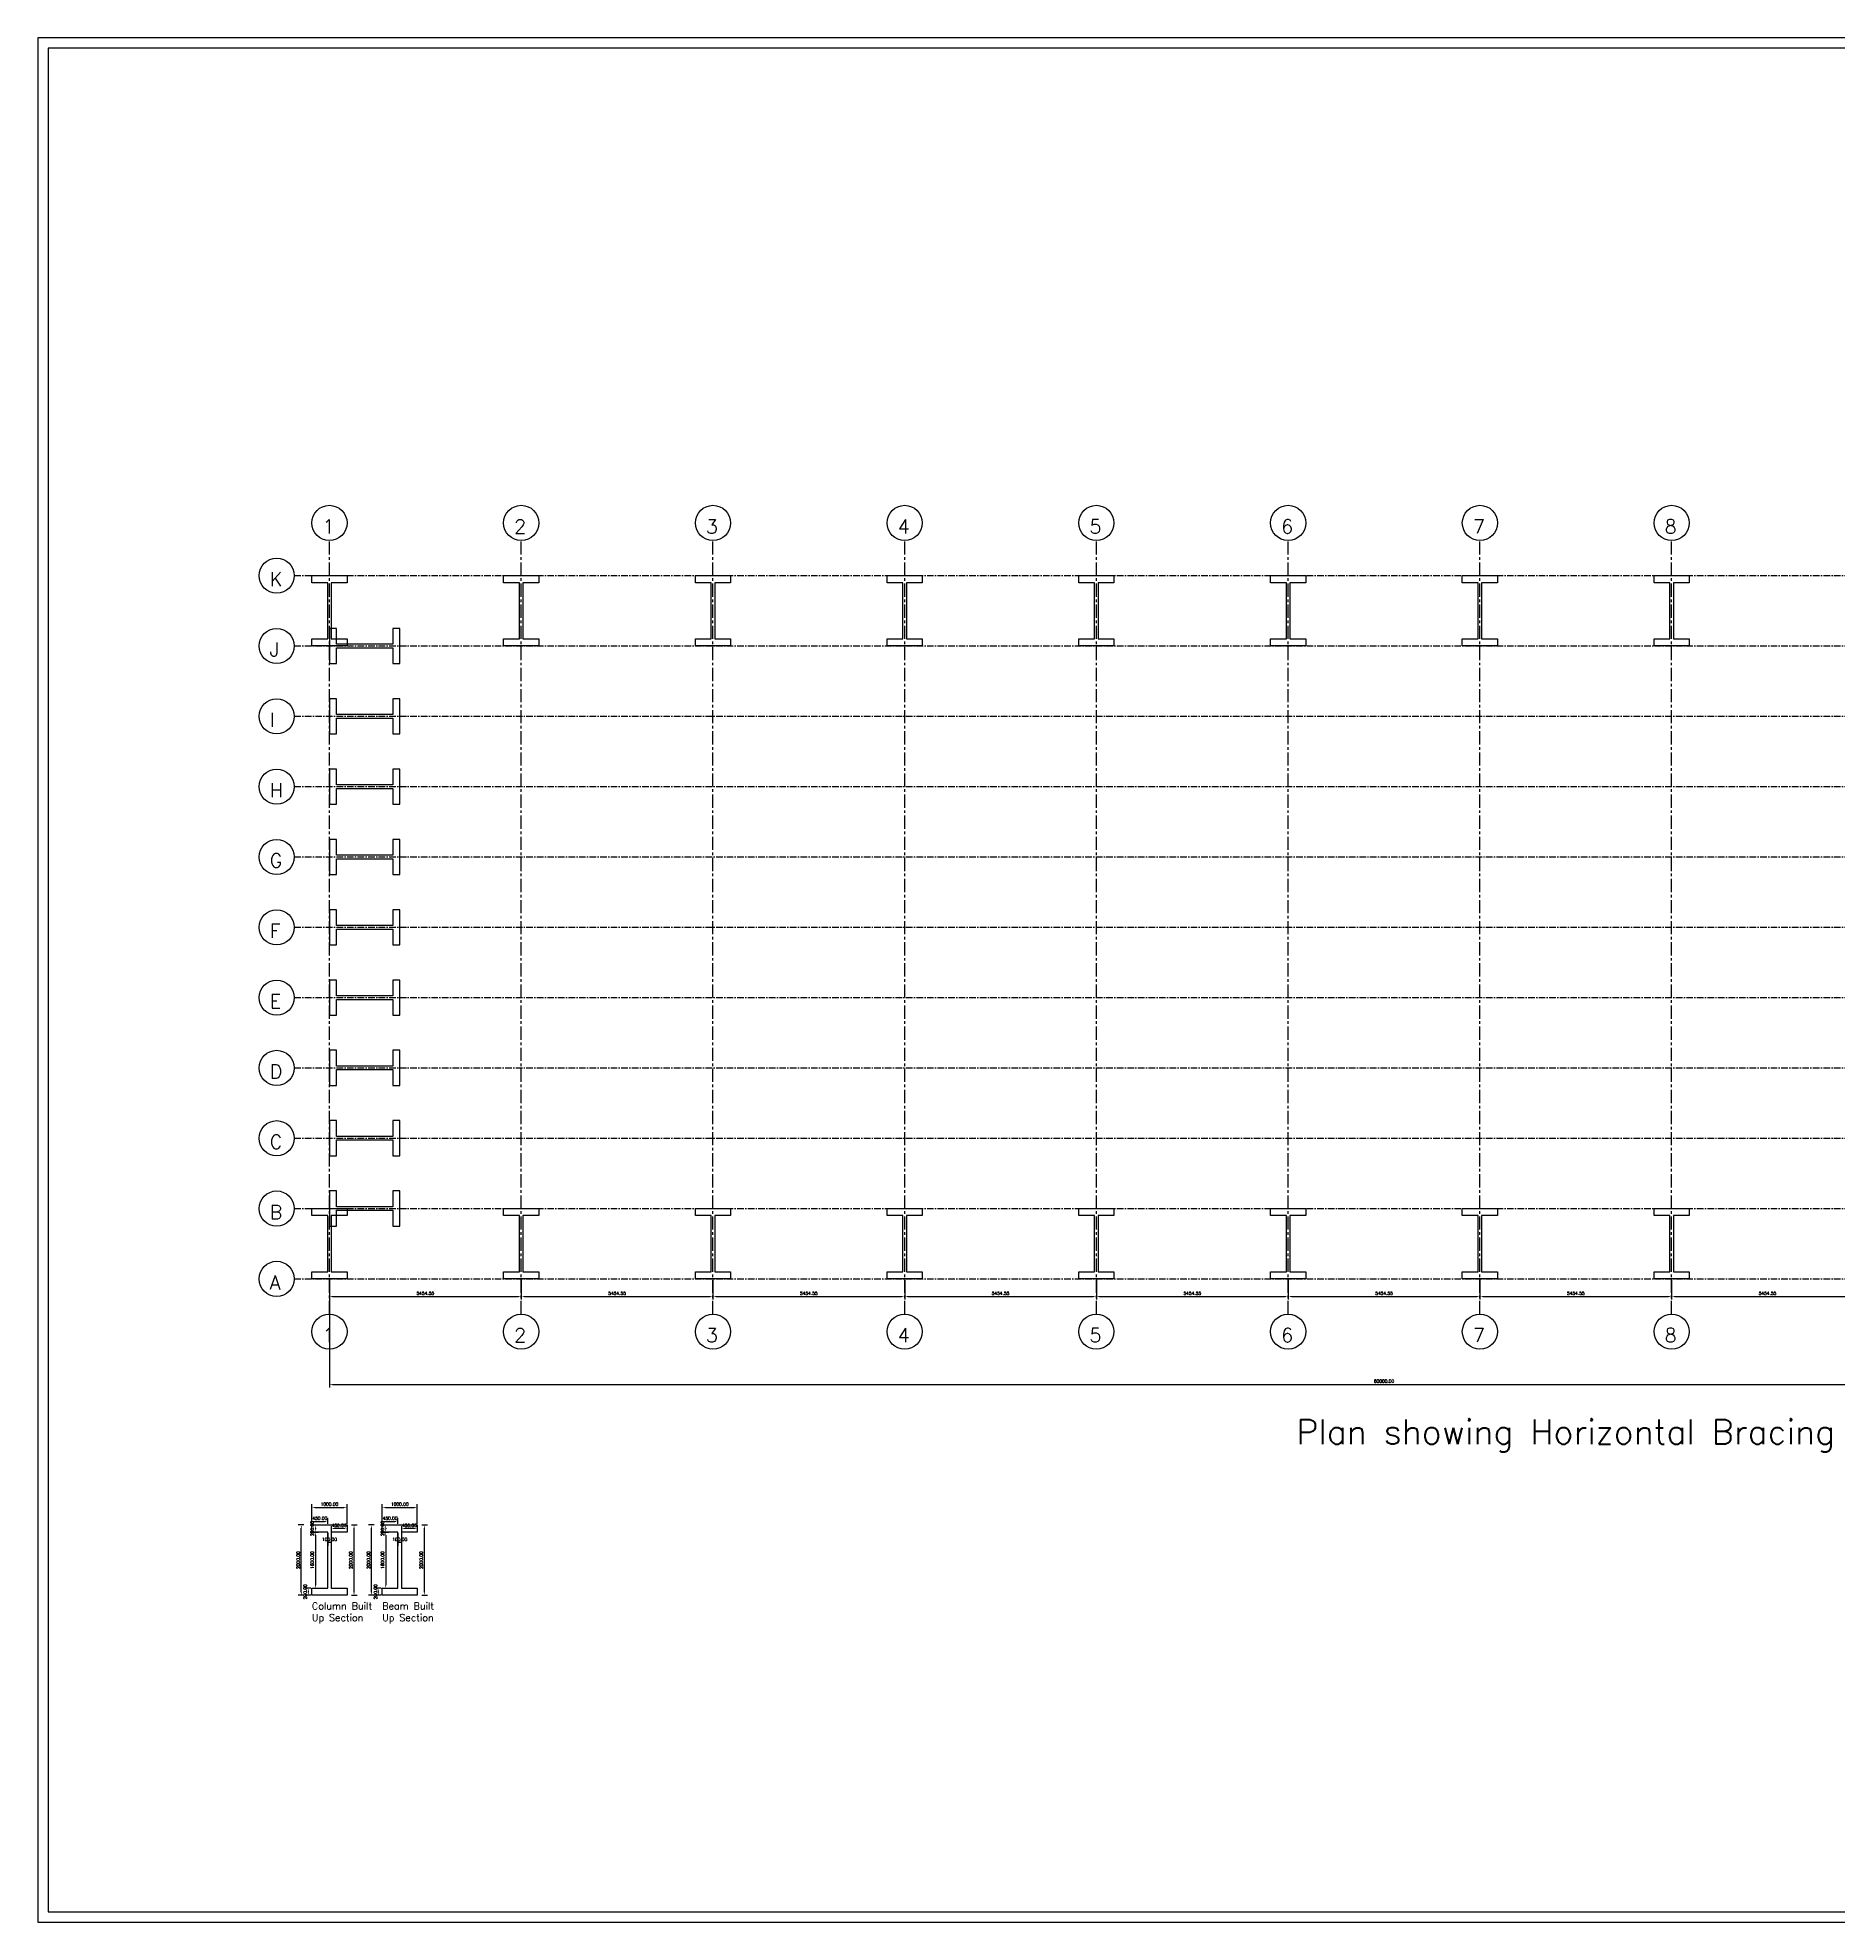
# Model space of a CAD drawing. Extents: x -8300 to 75300, y -18300 to 35300.
# Drawn here: x -8300 to 42923, y -18300 to 35300 of the extents above; entities that cross this region are included whole.
import ezdxf

# ---------------------------------------------------------------- set-up
doc = ezdxf.new("R2010")
doc.units = 0
doc.linetypes.add('Center', pattern=[2, 1.25, -0.25, 0.25, -0.25])
for name, color, linetype in [('Border', 3, 'Continuous'), ('Columns', 5, 'Continuous'), ('Dimensions', 6, 'Continuous'), ('Grids', 1, 'Continuous'), ('Text', 2, 'Continuous')]:
    doc.layers.add(name, color=color, linetype=linetype)
doc.styles.get("Standard").update_dxf_attribs({"font": 'simplex.shx'})
doc.dimstyles.new('karim', dxfattribs={"dimscale": 500, "dimtxt": 0.18, "dimasz": 0.18, "dimexe": 0.18, "dimexo": 0.0625, "dimgap": 0.09, "dimtad": 1, "dimzin": 0, "dimdsep": 46, "dimtxsty": 'Standard', "dimcen": 0.09, "dimadec": 0, "dimazin": 0, "dimtfac": 1, "dimtdec": 4, "dimtofl": 0, "dimtmove": 0, "dimatfit": 3, "dimfxl": 1, "dimtolj": 1, "dimtzin": 0, "dimarcsym": 0})
doc.dimstyles.new('karim2', dxfattribs={"dimscale": 500, "dimtxt": 0.18, "dimasz": 0.18, "dimexe": 0.18, "dimexo": 0.0625, "dimgap": 0.09, "dimtad": 1, "dimzin": 0, "dimdsep": 46, "dimtxsty": 'Standard', "dimcen": 0.09, "dimadec": 0, "dimazin": 0, "dimtfac": 1, "dimtdec": 4, "dimtofl": 0, "dimtmove": 0, "dimatfit": 3, "dimfxl": 1, "dimtolj": 1, "dimtzin": 0, "dimarcsym": 0})

# ---------------------------------------------------------------- blocks, each defined once
blk = doc.blocks.new('Vertical Down I Column')
blk.add_polyline3d([(-500, 0, 0), (-500, 200, 0), (-50, 200, 0), (-50, 1800, 0), (-500, 1800, 0), (-500, 2000, 0), (500, 2000, 0), (500, 1800, 0), (50, 1800, 0), (50, 200, 0), (500, 200, 0), (500, 0, 0), (-500, 0, 0)], close=True)
blk = doc.blocks.new('*D1')
at = {"color": 0, "linetype": 'ByBlock', "lineweight": -2}
for p, q in [((0, -31), (0, -590)), ((90, -500), (5365, -500)), ((5455, -31), (5455, -590))]:
    blk.add_line(p, q, dxfattribs=at)
at = {"color": 0}
for points in [[(0, -500), (90, -485), (90, -515)], [(5455, -500), (5365, -515), (5365, -485)]]:
    blk.add_solid(points, dxfattribs=at)
at = {"layer": 'Defpoints'}
for p in [(0, 0), (5455, 0), (5455, -500)]:
    blk.add_point(p, dxfattribs=at)
at = {"color": 0, "insert": (2727, -455), "char_height": 90, "attachment_point": 8}
blk.add_mtext('5454.55', dxfattribs=at)
blk = doc.blocks.new('*D2')
at = {"color": 0, "linetype": 'ByBlock', "lineweight": -2}
for p, q in [((5455, -31), (5455, -590)), ((5545, -500), (10819, -500)), ((10909, -31), (10909, -590))]:
    blk.add_line(p, q, dxfattribs=at)
at = {"color": 0}
for points in [[(5455, -500), (5545, -485), (5545, -515)], [(10909, -500), (10819, -515), (10819, -485)]]:
    blk.add_solid(points, dxfattribs=at)
at = {"layer": 'Defpoints'}
for p in [(5455, 0), (10909, 0), (10909, -500)]:
    blk.add_point(p, dxfattribs=at)
at = {"color": 0, "insert": (8182, -455), "char_height": 90, "attachment_point": 8}
blk.add_mtext('5454.55', dxfattribs=at)
blk = doc.blocks.new('*D3')
at = {"color": 0, "linetype": 'ByBlock', "lineweight": -2}
for p, q in [((10909, -31), (10909, -590)), ((10999, -500), (16274, -500)), ((16364, -31), (16364, -590))]:
    blk.add_line(p, q, dxfattribs=at)
at = {"color": 0}
for points in [[(10909, -500), (10999, -485), (10999, -515)], [(16364, -500), (16274, -515), (16274, -485)]]:
    blk.add_solid(points, dxfattribs=at)
at = {"layer": 'Defpoints'}
for p in [(10909, 0), (16364, 0), (16364, -500)]:
    blk.add_point(p, dxfattribs=at)
at = {"color": 0, "insert": (13636, -455), "char_height": 90, "attachment_point": 8}
blk.add_mtext('5454.55', dxfattribs=at)
blk = doc.blocks.new('*D4')
at = {"color": 0, "linetype": 'ByBlock', "lineweight": -2}
for p, q in [((16364, -31), (16364, -590)), ((16454, -500), (21728, -500)), ((21818, -31), (21818, -590))]:
    blk.add_line(p, q, dxfattribs=at)
at = {"color": 0}
for points in [[(16364, -500), (16454, -485), (16454, -515)], [(21818, -500), (21728, -515), (21728, -485)]]:
    blk.add_solid(points, dxfattribs=at)
at = {"layer": 'Defpoints'}
for p in [(16364, 0), (21818, 0), (21818, -500)]:
    blk.add_point(p, dxfattribs=at)
at = {"color": 0, "insert": (19091, -455), "char_height": 90, "attachment_point": 8}
blk.add_mtext('5454.55', dxfattribs=at)
blk = doc.blocks.new('*D5')
at = {"color": 0, "linetype": 'ByBlock', "lineweight": -2}
for p, q in [((21818, -31), (21818, -590)), ((21908, -500), (27183, -500)), ((27273, -31), (27273, -590))]:
    blk.add_line(p, q, dxfattribs=at)
at = {"color": 0}
for points in [[(21818, -500), (21908, -485), (21908, -515)], [(27273, -500), (27183, -515), (27183, -485)]]:
    blk.add_solid(points, dxfattribs=at)
at = {"layer": 'Defpoints'}
for p in [(21818, 0), (27273, 0), (27273, -500)]:
    blk.add_point(p, dxfattribs=at)
at = {"color": 0, "insert": (24545, -455), "char_height": 90, "attachment_point": 8}
blk.add_mtext('5454.55', dxfattribs=at)
blk = doc.blocks.new('*D6')
at = {"color": 0, "linetype": 'ByBlock', "lineweight": -2}
for p, q in [((27273, -31), (27273, -590)), ((27363, -500), (32637, -500)), ((32727, -31), (32727, -590))]:
    blk.add_line(p, q, dxfattribs=at)
at = {"color": 0}
for points in [[(27273, -500), (27363, -485), (27363, -515)], [(32727, -500), (32637, -515), (32637, -485)]]:
    blk.add_solid(points, dxfattribs=at)
at = {"layer": 'Defpoints'}
for p in [(27273, 0), (32727, 0), (32727, -500)]:
    blk.add_point(p, dxfattribs=at)
at = {"color": 0, "insert": (30000, -455), "char_height": 90, "attachment_point": 8}
blk.add_mtext('5454.55', dxfattribs=at)
blk = doc.blocks.new('*D7')
at = {"color": 0, "linetype": 'ByBlock', "lineweight": -2}
for p, q in [((32727, -31), (32727, -590)), ((32817, -500), (38092, -500)), ((38182, -31), (38182, -590))]:
    blk.add_line(p, q, dxfattribs=at)
at = {"color": 0}
for points in [[(32727, -500), (32817, -485), (32817, -515)], [(38182, -500), (38092, -515), (38092, -485)]]:
    blk.add_solid(points, dxfattribs=at)
at = {"layer": 'Defpoints'}
for p in [(32727, 0), (38182, 0), (38182, -500)]:
    blk.add_point(p, dxfattribs=at)
at = {"color": 0, "insert": (35455, -455), "char_height": 90, "attachment_point": 8}
blk.add_mtext('5454.55', dxfattribs=at)
blk = doc.blocks.new('*D8')
at = {"color": 0, "linetype": 'ByBlock', "lineweight": -2}
for p, q in [((38182, -31), (38182, -590)), ((38272, -500), (43546, -500)), ((43636, -31), (43636, -590))]:
    blk.add_line(p, q, dxfattribs=at)
at = {"color": 0}
for points in [[(38182, -500), (38272, -485), (38272, -515)], [(43636, -500), (43546, -515), (43546, -485)]]:
    blk.add_solid(points, dxfattribs=at)
at = {"layer": 'Defpoints'}
for p in [(38182, 0), (43636, 0), (43636, -500)]:
    blk.add_point(p, dxfattribs=at)
at = {"color": 0, "insert": (40909, -455), "char_height": 90, "attachment_point": 8}
blk.add_mtext('5454.55', dxfattribs=at)
blk = doc.blocks.new('Horizontal Left I beam')
blk.add_polyline3d([(0, -500, 0), (200, -500, 0), (200, -50, 0), (1800, -50, 0), (1800, -500, 0), (2000, -500, 0), (2000, 500, 0), (1800, 500, 0), (1800, 50, 0), (200, 50, 0), (200, 500, 0), (0, 500, 0), (0, -500, 0)], close=True)
blk = doc.blocks.new('*D21')
at = {"color": 0, "linetype": 'ByBlock', "lineweight": -2}
for p, q in [((0, -31.25), (0, -3090)), ((60000, -31.25), (60000, -3090)), ((90, -3000), (59910, -3000))]:
    blk.add_line(p, q, dxfattribs=at)
at = {"color": 0}
for points in [[(0, -3000), (90, -2985), (90, -3015)], [(60000, -3000), (59910, -3015), (59910, -2985)]]:
    blk.add_solid(points, dxfattribs=at)
at = {"layer": 'Defpoints'}
for p in [(0, 0), (60000, 0), (60000, -3000)]:
    blk.add_point(p, dxfattribs=at)
at = {"color": 0, "insert": (30000, -2955), "char_height": 90, "attachment_point": 8}
blk.add_mtext('60000.00', dxfattribs=at)
blk = doc.blocks.new('Right Column Detailing')
blk.add_polyline3d([(-500, 0, 0), (-500, 200, 0), (-50, 200, 0), (-50, 1800, 0), (-500, 1800, 0), (-500, 2000, 0), (500, 2000, 0), (500, 1800, 0), (50, 1800, 0), (50, 200, 0), (500, 200, 0), (500, 0, 0), (-500, 0, 0)], close=True)
blk = doc.blocks.new('*D23')
at = {"color": 0, "linetype": 'ByBlock', "lineweight": -2}
for p, q in [((631.25, -7000), (790, -7000)), ((700, -8910), (700, -7090)), ((631.25, -9000), (790, -9000))]:
    blk.add_line(p, q, dxfattribs=at)
at = {"color": 0}
for points in [[(700, -7000), (715, -7090), (685, -7090)], [(700, -9000), (685, -8910), (715, -8910)]]:
    blk.add_solid(points, dxfattribs=at)
at = {"layer": 'Defpoints'}
for p in [(600, -7000), (700, -7000), (600, -9000)]:
    blk.add_point(p, dxfattribs=at)
at = {"color": 0, "insert": (655, -8000), "char_height": 90, "attachment_point": 8, "rotation": 90}
blk.add_mtext('2000.00', dxfattribs=at)
blk = doc.blocks.new('*D24')
at = {"color": 0, "linetype": 'ByBlock', "lineweight": -2}
for p, q in [((-531.25, -8800), (-690, -8800)), ((-531.25, -9000), (-690, -9000)), ((-600, -8910), (-600, -8890))]:
    blk.add_line(p, q, dxfattribs=at)
at = {"color": 0}
for points in [[(-600, -8800), (-585, -8890), (-615, -8890)], [(-600, -9000), (-615, -8910), (-585, -8910)]]:
    blk.add_solid(points, dxfattribs=at)
at = {"layer": 'Defpoints'}
for p in [(-600, -8800), (-500, -8800), (-500, -9000)]:
    blk.add_point(p, dxfattribs=at)
at = {"color": 0, "insert": (-645, -8900), "char_height": 90, "attachment_point": 8, "rotation": 90}
blk.add_mtext('200.00', dxfattribs=at)
blk = doc.blocks.new('*D25')
at = {"color": 0, "linetype": 'ByBlock', "lineweight": -2}
for p, q in [((-468.75, -7000), (-310, -7000)), ((-468.75, -7200), (-310, -7200)), ((-400, -7090), (-400, -7110))]:
    blk.add_line(p, q, dxfattribs=at)
at = {"color": 0}
for points in [[(-400, -7000), (-385, -7090), (-415, -7090)], [(-400, -7200), (-415, -7110), (-385, -7110)]]:
    blk.add_solid(points, dxfattribs=at)
at = {"layer": 'Defpoints'}
for p in [(-500, -7000), (-500, -7200), (-400, -7200)]:
    blk.add_point(p, dxfattribs=at)
at = {"color": 0, "insert": (-445, -7100), "char_height": 90, "attachment_point": 8, "rotation": 90}
blk.add_mtext('200.00', dxfattribs=at)
blk = doc.blocks.new('*D26')
at = {"color": 0, "linetype": 'ByBlock', "lineweight": -2}
for p, q in [((-468.75, -7200), (-310, -7200)), ((-400, -7290), (-400, -8710)), ((-468.75, -8800), (-310, -8800))]:
    blk.add_line(p, q, dxfattribs=at)
at = {"color": 0}
for points in [[(-400, -7200), (-385, -7290), (-415, -7290)], [(-400, -8800), (-415, -8710), (-385, -8710)]]:
    blk.add_solid(points, dxfattribs=at)
at = {"layer": 'Defpoints'}
for p in [(-500, -7200), (-500, -8800), (-400, -8800)]:
    blk.add_point(p, dxfattribs=at)
at = {"color": 0, "insert": (-445, -8000), "char_height": 90, "attachment_point": 8, "rotation": 90}
blk.add_mtext('1600.00', dxfattribs=at)
blk = doc.blocks.new('*D27')
at = {"color": 0, "linetype": 'ByBlock', "lineweight": -2}
for p, q in [((-500, -6968.75), (-500, -6410)), ((500, -6968.75), (500, -6410)), ((-410, -6500), (410, -6500))]:
    blk.add_line(p, q, dxfattribs=at)
at = {"color": 0}
for points in [[(-500, -6500), (-410, -6485), (-410, -6515)], [(500, -6500), (410, -6515), (410, -6485)]]:
    blk.add_solid(points, dxfattribs=at)
at = {"layer": 'Defpoints'}
for p in [(500, -6500), (-500, -7000), (500, -7000)]:
    blk.add_point(p, dxfattribs=at)
at = {"color": 0, "insert": (0, -6455), "char_height": 90, "attachment_point": 8}
blk.add_mtext('1000.00', dxfattribs=at)
blk = doc.blocks.new('*D28')
at = {"color": 0, "linetype": 'ByBlock', "lineweight": -2}
for p, q in [((-500, -6968.75), (-500, -6810)), ((-410, -6900), (-140, -6900)), ((-50, -6968.75), (-50, -6810))]:
    blk.add_line(p, q, dxfattribs=at)
at = {"color": 0}
for points in [[(-500, -6900), (-410, -6885), (-410, -6915)], [(-50, -6900), (-140, -6915), (-140, -6885)]]:
    blk.add_solid(points, dxfattribs=at)
at = {"layer": 'Defpoints'}
for p in [(-50, -6900), (-500, -7000), (-50, -7000)]:
    blk.add_point(p, dxfattribs=at)
at = {"color": 0, "insert": (-275, -6855), "char_height": 90, "attachment_point": 8}
blk.add_mtext('450.00', dxfattribs=at)
blk = doc.blocks.new('*D29')
at = {"color": 0, "linetype": 'ByBlock', "lineweight": -2}
for p, q in [((50, -7031.25), (50, -7190)), ((410, -7100), (140, -7100)), ((500, -7031.25), (500, -7190))]:
    blk.add_line(p, q, dxfattribs=at)
at = {"color": 0}
for points in [[(50, -7100), (140, -7085), (140, -7115)], [(500, -7100), (410, -7115), (410, -7085)]]:
    blk.add_solid(points, dxfattribs=at)
at = {"layer": 'Defpoints'}
for p in [(50, -7000), (50, -7100), (500, -7000)]:
    blk.add_point(p, dxfattribs=at)
at = {"color": 0, "insert": (275, -7055), "char_height": 90, "attachment_point": 8}
blk.add_mtext('450.00', dxfattribs=at)
blk = doc.blocks.new('*D30')
at = {"color": 0, "linetype": 'ByBlock', "lineweight": -2}
for p, q in [((-50, -7231.25), (-50, -7590)), ((40, -7500), (-40, -7500)), ((50, -7231.25), (50, -7590))]:
    blk.add_line(p, q, dxfattribs=at)
at = {"color": 0}
for points in [[(-50, -7500), (40, -7485), (40, -7515)], [(50, -7500), (-40, -7515), (-40, -7485)]]:
    blk.add_solid(points, dxfattribs=at)
at = {"layer": 'Defpoints'}
for p in [(-50, -7200), (50, -7200), (50, -7500)]:
    blk.add_point(p, dxfattribs=at)
at = {"color": 0, "insert": (0, -7455), "char_height": 90, "attachment_point": 8}
blk.add_mtext('100.00', dxfattribs=at)
blk = doc.blocks.new('*D31')
at = {"color": 0, "linetype": 'ByBlock', "lineweight": -2}
for p, q in [((-731.25, -7000), (-890, -7000)), ((-800, -8910), (-800, -7090)), ((-731.25, -9000), (-890, -9000))]:
    blk.add_line(p, q, dxfattribs=at)
at = {"color": 0}
for points in [[(-800, -7000), (-785, -7090), (-815, -7090)], [(-800, -9000), (-815, -8910), (-785, -8910)]]:
    blk.add_solid(points, dxfattribs=at)
at = {"layer": 'Defpoints'}
for p in [(-800, -7000), (-700, -7000), (-700, -9000)]:
    blk.add_point(p, dxfattribs=at)
at = {"color": 0, "insert": (-845, -8000), "char_height": 90, "attachment_point": 8, "rotation": 90}
blk.add_mtext('2000.00', dxfattribs=at)
blk = doc.blocks.new('Right Beam Detailing')
blk.add_polyline3d([(-500, 0, 0), (-500, 200, 0), (-50, 200, 0), (-50, 1800, 0), (-500, 1800, 0), (-500, 2000, 0), (500, 2000, 0), (500, 1800, 0), (50, 1800, 0), (50, 200, 0), (500, 200, 0), (500, 0, 0), (-500, 0, 0)], close=True)
blk = doc.blocks.new('*D32')
at = {"color": 0, "linetype": 'ByBlock', "lineweight": -2}
for p, q in [((2631.25, -7000), (2790, -7000)), ((2700, -8910), (2700, -7090)), ((2631.25, -9000), (2790, -9000))]:
    blk.add_line(p, q, dxfattribs=at)
at = {"color": 0}
for points in [[(2700, -7000), (2715, -7090), (2685, -7090)], [(2700, -9000), (2685, -8910), (2715, -8910)]]:
    blk.add_solid(points, dxfattribs=at)
at = {"layer": 'Defpoints'}
for p in [(2600, -7000), (2700, -7000), (2600, -9000)]:
    blk.add_point(p, dxfattribs=at)
at = {"color": 0, "insert": (2655, -8000), "char_height": 90, "attachment_point": 8, "rotation": 90}
blk.add_mtext('2000.00', dxfattribs=at)
blk = doc.blocks.new('*D33')
at = {"color": 0, "linetype": 'ByBlock', "lineweight": -2}
for p, q in [((1468.75, -8800), (1310, -8800)), ((1468.75, -9000), (1310, -9000)), ((1400, -8910), (1400, -8890))]:
    blk.add_line(p, q, dxfattribs=at)
at = {"color": 0}
for points in [[(1400, -8800), (1415, -8890), (1385, -8890)], [(1400, -9000), (1385, -8910), (1415, -8910)]]:
    blk.add_solid(points, dxfattribs=at)
at = {"layer": 'Defpoints'}
for p in [(1400, -8800), (1500, -8800), (1500, -9000)]:
    blk.add_point(p, dxfattribs=at)
at = {"color": 0, "insert": (1355, -8900), "char_height": 90, "attachment_point": 8, "rotation": 90}
blk.add_mtext('200.00', dxfattribs=at)
blk = doc.blocks.new('*D34')
at = {"color": 0, "linetype": 'ByBlock', "lineweight": -2}
for p, q in [((1531.25, -7000), (1690, -7000)), ((1531.25, -7200), (1690, -7200)), ((1600, -7090), (1600, -7110))]:
    blk.add_line(p, q, dxfattribs=at)
at = {"color": 0}
for points in [[(1600, -7000), (1615, -7090), (1585, -7090)], [(1600, -7200), (1585, -7110), (1615, -7110)]]:
    blk.add_solid(points, dxfattribs=at)
at = {"layer": 'Defpoints'}
for p in [(1500, -7000), (1500, -7200), (1600, -7200)]:
    blk.add_point(p, dxfattribs=at)
at = {"color": 0, "insert": (1555, -7100), "char_height": 90, "attachment_point": 8, "rotation": 90}
blk.add_mtext('200.00', dxfattribs=at)
blk = doc.blocks.new('*D35')
at = {"color": 0, "linetype": 'ByBlock', "lineweight": -2}
for p, q in [((1531.25, -7200), (1690, -7200)), ((1600, -7290), (1600, -8710)), ((1531.25, -8800), (1690, -8800))]:
    blk.add_line(p, q, dxfattribs=at)
at = {"color": 0}
for points in [[(1600, -7200), (1615, -7290), (1585, -7290)], [(1600, -8800), (1585, -8710), (1615, -8710)]]:
    blk.add_solid(points, dxfattribs=at)
at = {"layer": 'Defpoints'}
for p in [(1500, -7200), (1500, -8800), (1600, -8800)]:
    blk.add_point(p, dxfattribs=at)
at = {"color": 0, "insert": (1555, -8000), "char_height": 90, "attachment_point": 8, "rotation": 90}
blk.add_mtext('1600.00', dxfattribs=at)
blk = doc.blocks.new('*D36')
at = {"color": 0, "linetype": 'ByBlock', "lineweight": -2}
for p, q in [((1500, -6968.75), (1500, -6410)), ((2500, -6968.75), (2500, -6410)), ((1590, -6500), (2410, -6500))]:
    blk.add_line(p, q, dxfattribs=at)
at = {"color": 0}
for points in [[(1500, -6500), (1590, -6485), (1590, -6515)], [(2500, -6500), (2410, -6515), (2410, -6485)]]:
    blk.add_solid(points, dxfattribs=at)
at = {"layer": 'Defpoints'}
for p in [(2500, -6500), (1500, -7000), (2500, -7000)]:
    blk.add_point(p, dxfattribs=at)
at = {"color": 0, "insert": (2000, -6455), "char_height": 90, "attachment_point": 8}
blk.add_mtext('1000.00', dxfattribs=at)
blk = doc.blocks.new('*D37')
at = {"color": 0, "linetype": 'ByBlock', "lineweight": -2}
for p, q in [((1500, -6968.75), (1500, -6810)), ((1590, -6900), (1860, -6900)), ((1950, -6968.75), (1950, -6810))]:
    blk.add_line(p, q, dxfattribs=at)
at = {"color": 0}
for points in [[(1500, -6900), (1590, -6885), (1590, -6915)], [(1950, -6900), (1860, -6915), (1860, -6885)]]:
    blk.add_solid(points, dxfattribs=at)
at = {"layer": 'Defpoints'}
for p in [(1950, -6900), (1500, -7000), (1950, -7000)]:
    blk.add_point(p, dxfattribs=at)
at = {"color": 0, "insert": (1725, -6855), "char_height": 90, "attachment_point": 8}
blk.add_mtext('450.00', dxfattribs=at)
blk = doc.blocks.new('*D38')
at = {"color": 0, "linetype": 'ByBlock', "lineweight": -2}
for p, q in [((2050, -7031.25), (2050, -7190)), ((2410, -7100), (2140, -7100)), ((2500, -7031.25), (2500, -7190))]:
    blk.add_line(p, q, dxfattribs=at)
at = {"color": 0}
for points in [[(2050, -7100), (2140, -7085), (2140, -7115)], [(2500, -7100), (2410, -7115), (2410, -7085)]]:
    blk.add_solid(points, dxfattribs=at)
at = {"layer": 'Defpoints'}
for p in [(2050, -7000), (2050, -7100), (2500, -7000)]:
    blk.add_point(p, dxfattribs=at)
at = {"color": 0, "insert": (2275, -7055), "char_height": 90, "attachment_point": 8}
blk.add_mtext('450.00', dxfattribs=at)
blk = doc.blocks.new('*D39')
at = {"color": 0, "linetype": 'ByBlock', "lineweight": -2}
for p, q in [((1950, -7231.25), (1950, -7590)), ((2040, -7500), (1960, -7500)), ((2050, -7231.25), (2050, -7590))]:
    blk.add_line(p, q, dxfattribs=at)
at = {"color": 0}
for points in [[(1950, -7500), (2040, -7485), (2040, -7515)], [(2050, -7500), (1960, -7515), (1960, -7485)]]:
    blk.add_solid(points, dxfattribs=at)
at = {"layer": 'Defpoints'}
for p in [(1950, -7200), (2050, -7200), (2050, -7500)]:
    blk.add_point(p, dxfattribs=at)
at = {"color": 0, "insert": (2000, -7455), "char_height": 90, "attachment_point": 8}
blk.add_mtext('100.00', dxfattribs=at)
blk = doc.blocks.new('*D40')
at = {"color": 0, "linetype": 'ByBlock', "lineweight": -2}
for p, q in [((1268.75, -7000), (1110, -7000)), ((1200, -8910), (1200, -7090)), ((1268.75, -9000), (1110, -9000))]:
    blk.add_line(p, q, dxfattribs=at)
at = {"color": 0}
for points in [[(1200, -7000), (1215, -7090), (1185, -7090)], [(1200, -9000), (1185, -8910), (1215, -8910)]]:
    blk.add_solid(points, dxfattribs=at)
at = {"layer": 'Defpoints'}
for p in [(1200, -7000), (1300, -7000), (1300, -9000)]:
    blk.add_point(p, dxfattribs=at)
at = {"color": 0, "insert": (1155, -8000), "char_height": 90, "attachment_point": 8, "rotation": 90}
blk.add_mtext('2000.00', dxfattribs=at)

msp = doc.modelspace()

# ---------------------------------------------------------------- linework, layer by layer
at = {"layer": 'Border'}
for points in [[(-8300, -18300, 0), (75300, -18300, 0), (75300, 35300, 0), (-8300, 35300, 0), (-8300, -18300, 0)], [(-8000, -18000, 0), (75000, -18000, 0), (75000, 35000, 0), (-8000, 35000, 0), (-8000, -18000, 0)]]:
    msp.add_polyline3d(points, dxfattribs=at)
at = {"layer": 'Grids', "linetype": 'Center', "ltscale": 300}
for p, q in [((0, -1000), (0, 21000)), ((5454.545, -1000), (5454.545, 21000)), ((10909.091, -1000), (10909.091, 21000)), ((16363.636, -1000), (16363.636, 21000)), ((21818.182, -1000), (21818.182, 21000)), ((27272.727, -1000), (27272.727, 21000)), ((32727.273, -1000), (32727.273, 21000)), ((38181.818, -1000), (38181.818, 21000))]:
    msp.add_line(p, q, dxfattribs=at)
at = {"layer": 'Grids', "linetype": 'Center', "ltscale": 150}
for p, q in [((-1000, 20000), (61000, 20000)), ((-1000, 18000), (61000, 18000)), ((-1000, 16000), (61000, 16000)), ((-1000, 14000), (61000, 14000)), ((-1000, 12000), (61000, 12000)), ((-1000, 10000), (61000, 10000)), ((-1000, 8000), (61000, 8000)), ((-1000, 6000), (61000, 6000)), ((-1000, 4000), (61000, 4000)), ((-1000, 2000), (61000, 2000)), ((-1000, 0), (61000, 0))]:
    msp.add_line(p, q, dxfattribs=at)
at = {"layer": 'Grids'}
for centre in [(0, 21500), (5454.545, 21500), (10909.091, 21500), (16363.636, 21500), (21818.182, 21500), (27272.727, 21500), (32727.273, 21500), (38181.818, 21500), (-1500, 20000), (-1500, 18000), (-1500, 16000), (-1500, 14000), (-1500, 12000), (-1500, 10000), (-1500, 8000), (-1500, 6000), (-1500, 4000), (-1500, 2000), (-1500, 0), (0, -1500), (5454.545, -1500), (10909.091, -1500), (16363.636, -1500), (21818.182, -1500), (27272.727, -1500), (32727.273, -1500), (38181.818, -1500)]:
    msp.add_circle(centre, 500, dxfattribs=at)

# ---------------------------------------------------------------- block references
at = {"layer": 'Columns'}
for name, p in [('Vertical Down I Column', (0, 18000)), ('Vertical Down I Column', (5454.545, 18000)), ('Vertical Down I Column', (10909.091, 18000)), ('Vertical Down I Column', (16363.636, 18000)), ('Vertical Down I Column', (21818.182, 18000)), ('Vertical Down I Column', (27272.727, 18000)), ('Vertical Down I Column', (32727.273, 18000)), ('Vertical Down I Column', (38181.818, 18000)), ('Horizontal Left I beam', (0, 18000)), ('Horizontal Left I beam', (0, 16000)), ('Horizontal Left I beam', (0, 14000)), ('Horizontal Left I beam', (0, 12000)), ('Horizontal Left I beam', (0, 10000)), ('Horizontal Left I beam', (0, 8000)), ('Horizontal Left I beam', (0, 6000)), ('Horizontal Left I beam', (0, 4000)), ('Horizontal Left I beam', (0, 2000)), ('Vertical Down I Column', (0, 0)), ('Vertical Down I Column', (5454.545, 0)), ('Vertical Down I Column', (10909.091, 0)), ('Vertical Down I Column', (16363.636, 0)), ('Vertical Down I Column', (21818.182, 0)), ('Vertical Down I Column', (27272.727, 0)), ('Vertical Down I Column', (32727.273, 0)), ('Vertical Down I Column', (38181.818, 0)), ('Right Column Detailing', (0, -9000)), ('Right Beam Detailing', (2000, -9000))]:
    msp.add_blockref(name, p, dxfattribs=at)

# ---------------------------------------------------------------- texts
at = {"layer": 'Text', "char_height": 400, "attachment_point": 1}
for s, insert in [('1', (-200, 21600)), ('2', (5254.545, 21600)), ('3', (10709.091, 21600)), ('4', (16163.636, 21600)), ('5', (21618.182, 21600)), ('6', (27072.727, 21600)), ('7', (32527.273, 21600)), ('8', (37981.818, 21600)), ('K', (-1700, 20100)), ('J', (-1700, 18100)), ('I', (-1700, 16100)), ('H', (-1700, 14100)), ('G', (-1700, 12100)), ('F', (-1700, 10100)), ('E', (-1700, 8100)), ('D', (-1700, 6100)), ('C', (-1700, 4100)), ('B', (-1700, 2100)), ('A', (-1700, 100)), ('1', (-200, -1400)), ('2', (5254.545, -1400)), ('3', (10709.091, -1400)), ('4', (16163.636, -1400)), ('5', (21618.182, -1400)), ('6', (27072.727, -1400)), ('7', (32527.273, -1400)), ('8', (37981.818, -1400))]:
    msp.add_mtext(s, dxfattribs=dict(at, insert=insert))
at = {"layer": 'Text', "attachment_point": 1}
for s, insert, char_height, width in [('Plan showing Horizontal Bracing', (27500, -4000), 700, 20000), ('Column Built Up Section', (-500, -9200), 200, 2000), ('Beam Built Up Section', (1500, -9200), 200, 2000)]:
    msp.add_mtext(s, dxfattribs=dict(at, insert=insert, char_height=char_height, width=width))

# ---------------------------------------------------------------- dimensions: what is measured, and where the dimension line sits
at = {"layer": 'Dimensions'}
for p1, p2, distance, dimstyle, picture, middle in [((0, 0), (5454.5455, 0), -500, 'karim', '*D1', (2727.2727, -500)), ((0, 0), (60000, 0), -3000, 'karim', '*D21', (30000, -3000)), ((5454.545, 0), (10909.091, 0), -500, 'karim', '*D2', (8181.818, -500)), ((10909.0909, 0), (16363.6364, 0), -500, 'karim', '*D3', (13636.3636, -500)), ((16363.636, 0), (21818.182, 0), -500, 'karim', '*D4', (19090.909, -500)), ((21818.1818, 0), (27272.7273, 0), -500, 'karim', '*D5', (24545.4545, -500)), ((27272.727, 0), (32727.273, 0), -500, 'karim', '*D6', (30000, -500)), ((32727.2727, 0), (38181.8182, 0), -500, 'karim', '*D7', (35454.5455, -500)), ((38181.818, 0), (43636.364, 0), -500, 'karim', '*D8', (40909.091, -500)), ((-500, -7000), (500, -7000), 500, 'karim', '*D27', (0, -6500)), ((1500, -7000), (2500, -7000), 500, 'karim2', '*D36', (2000, -6500)), ((-500, -7000), (-500, -7200), 100, 'karim', '*D25', (-400, -7100)), ((-500, -7000), (-50, -7000), 100, 'karim', '*D28', (-275, -6900)), ((500, -7000), (50, -7000), 100, 'karim', '*D29', (275, -7100)), ((1500, -7000), (1500, -7200), 100, 'karim2', '*D34', (1600, -7100)), ((1500, -7000), (1950, -7000), 100, 'karim2', '*D37', (1725, -6900)), ((2500, -7000), (2050, -7000), 100, 'karim2', '*D38', (2275, -7100)), ((-700, -9000), (-700, -7000), 100, 'karim', '*D31', (-800, -8000)), ((-500, -7200), (-500, -8800), 100, 'karim', '*D26', (-400, -8000)), ((-50, -7200), (50, -7200), -300, 'karim', '*D30', (0, -7500)), ((600, -9000), (600, -7000), -100, 'karim', '*D23', (700, -8000)), ((1300, -9000), (1300, -7000), 100, 'karim2', '*D40', (1200, -8000)), ((1500, -7200), (1500, -8800), 100, 'karim2', '*D35', (1600, -8000)), ((1950, -7200), (2050, -7200), -300, 'karim2', '*D39', (2000, -7500)), ((2600, -9000), (2600, -7000), -100, 'karim', '*D32', (2700, -8000)), ((-500, -9000), (-500, -8800), 100, 'karim', '*D24', (-600, -8900)), ((1500, -9000), (1500, -8800), 100, 'karim2', '*D33', (1400, -8900))]:
    dim = msp.add_aligned_dim(p1=p1, p2=p2, distance=distance, dimstyle=dimstyle, override={"dimpost": '<>'}, dxfattribs=at)
    dim.commit()
    dim.dimension.update_dxf_attribs({"geometry": picture, "text_midpoint": middle})

doc.saveas('drawing.dxf')
